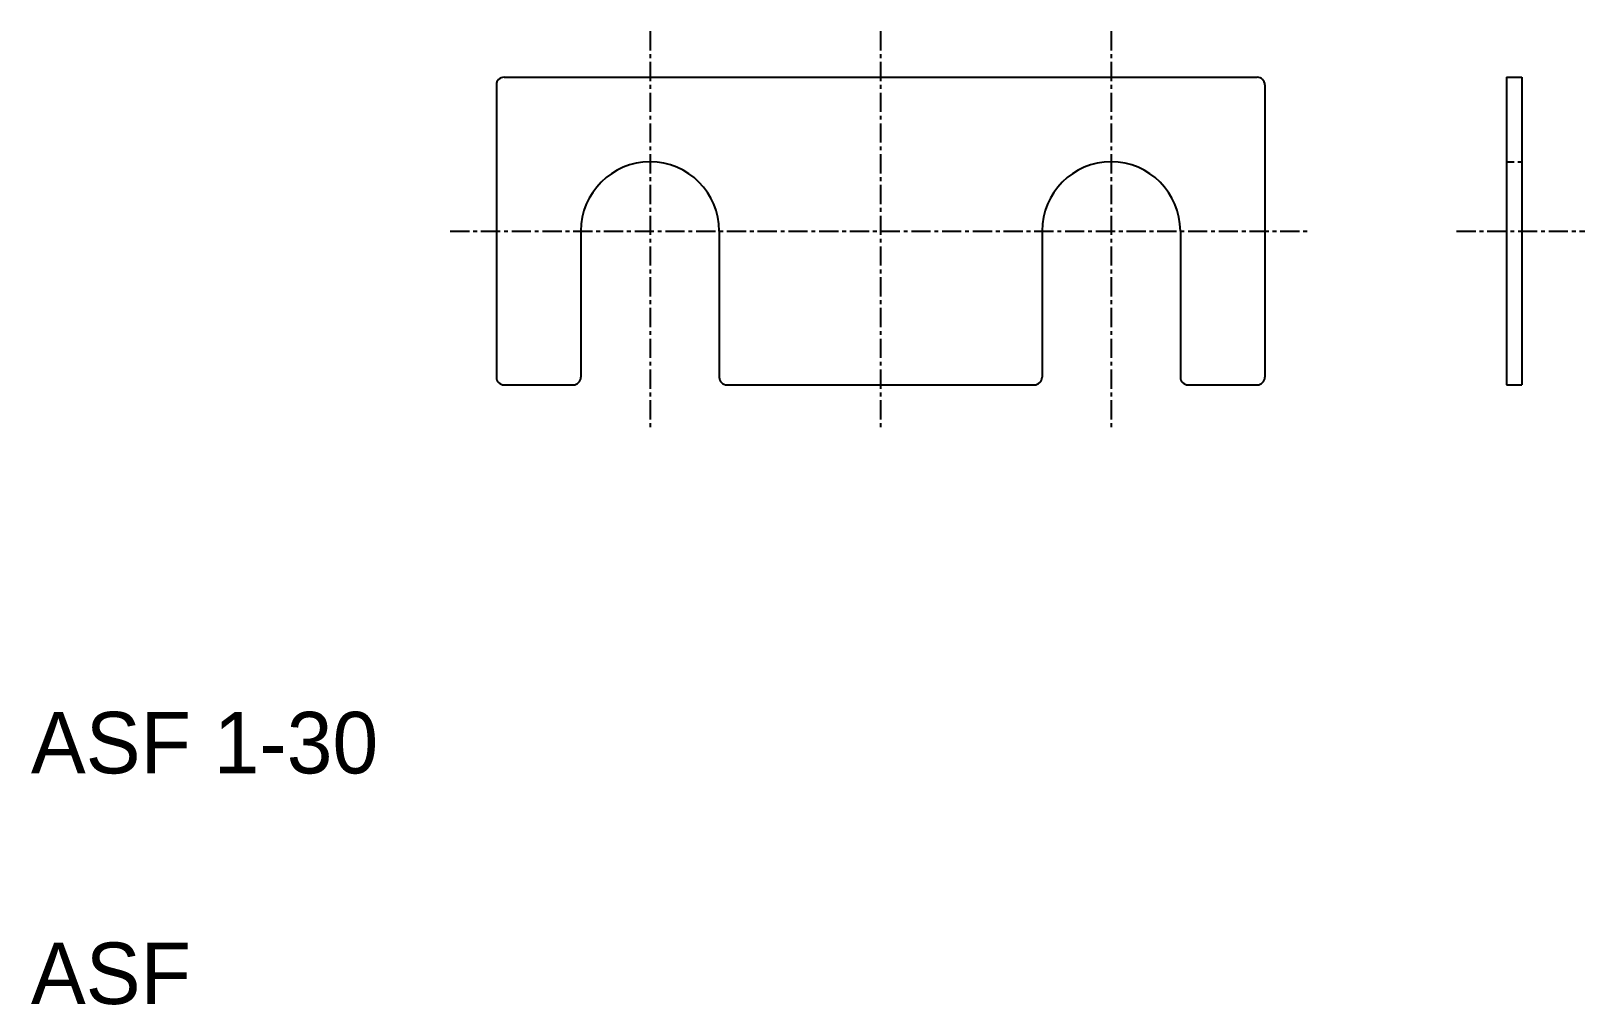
# Model space of a CAD drawing. Extents: x 10 to 111, y 10 to 73.
import ezdxf

# ---------------------------------------------------------------- set-up
doc = ezdxf.new("R2010")
doc.units = 0
doc.linetypes.add('CENTER', pattern=[2, 1.25, -0.25, 0.25, -0.25])
doc.linetypes.add('DASHED', pattern=[0.75, 0.5, -0.25])
doc.layers.get('0').update_dxf_attribs({"linetype": 'CONTINUOUS'})
doc.layers.add('CENTER', color=1, linetype='CENTER')

msp = doc.modelspace()

# ---------------------------------------------------------------- linework, layer by layer
at = {"color": 7, "linetype": 'CONTINUOUS'}
for p, q in [((40.28, 69.77), (40.28, 50.77)), ((40.78, 70.27), (89.78, 70.27)), ((90.28, 69.77), (90.28, 50.77)), ((105.99, 70.27), (105.99, 50.27)), ((105.99, 70.27), (106.99, 70.27)), ((106.99, 70.27), (106.99, 50.27)), ((45.78, 60.27), (45.78, 50.77)), ((54.78, 60.27), (54.78, 50.77)), ((75.78, 60.27), (75.78, 50.77)), ((84.78, 60.27), (84.78, 50.77)), ((40.78, 50.27), (45.28, 50.27)), ((55.28, 50.27), (75.28, 50.27)), ((85.28, 50.27), (89.78, 50.27)), ((105.99, 50.27), (106.99, 50.27))]:
    msp.add_line(p, q, dxfattribs=at)
at = {"color": 3, "linetype": 'DASHED'}
msp.add_line((105.99, 64.77), (106.99, 64.77), dxfattribs=at)
for p, q in [((84.78, 57.9), (84.78, 57.9)), ((84.78, 55.52), (84.78, 55.52))]:
    msp.add_line(p, q)
at = {"color": 7, "linetype": 'CONTINUOUS'}
for centre, radius, start, end in [((40.78, 69.77), 0.5, 90, 180), ((89.78, 69.77), 0.5, 0, 90), ((50.28, 60.27), 4.5, 0, 180), ((80.28, 60.27), 4.5, 0, 180), ((40.78, 50.77), 0.5, 180, 270), ((45.28, 50.77), 0.5, 270, 0), ((55.28, 50.77), 0.5, 180, 270), ((75.28, 50.77), 0.5, 270, 0), ((85.28, 50.77), 0.5, 180, 270), ((89.78, 50.77), 0.5, 270, 0)]:
    msp.add_arc(centre, radius, start, end, dxfattribs=at)
at = {"layer": 'CENTER', "color": 1, "linetype": 'CENTER'}
for p, q in [((50.28, 73.27), (50.28, 47.27)), ((65.28, 73.27), (65.28, 47.27)), ((80.28, 73.27), (80.28, 47.27)), ((37.28, 60.27), (93.28, 60.27)), ((102.75, 60.27), (111.1, 60.27))]:
    msp.add_line(p, q, dxfattribs=at)

# ---------------------------------------------------------------- texts
at = {"color": 7, "linetype": 'CONTINUOUS'}
for s, p in [('ASF 1-30', (10, 25)), ('ASF', (10, 10))]:
    msp.add_text(s, height=4, dxfattribs=at).set_placement(p)

doc.saveas('drawing.dxf')
